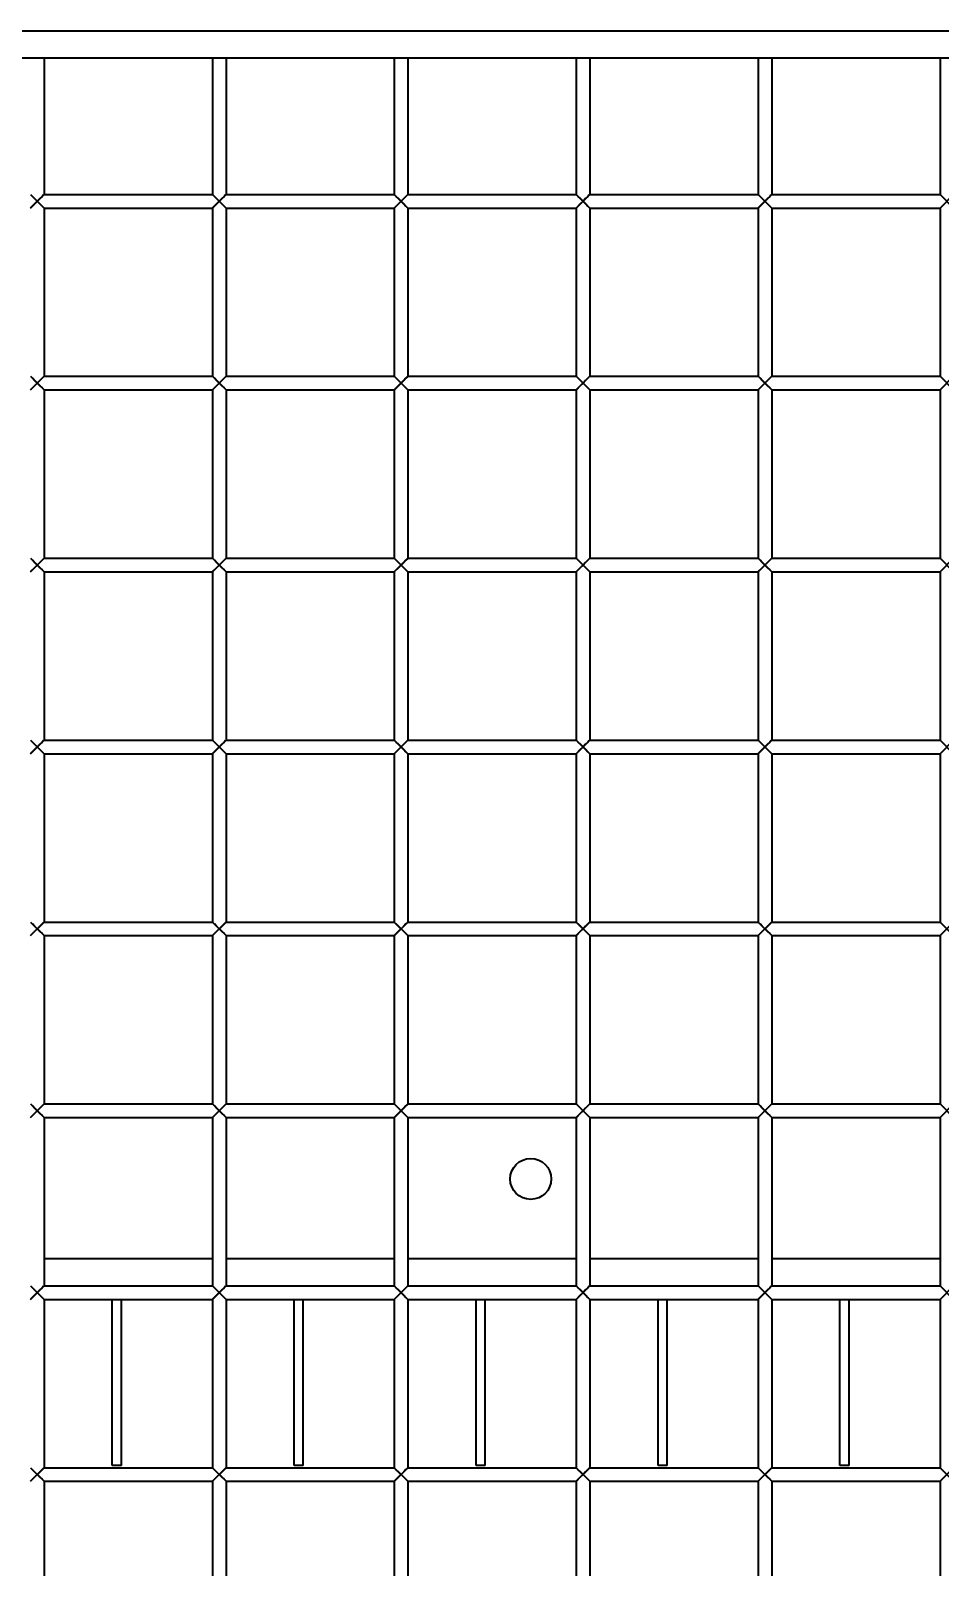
# Model space of a CAD drawing. Header units: millimetres. Extents: x 32496 to 166256, y 3504 to 23939.
# Drawn here: x 44728.7 to 44928.7, y 11705.2 to 12043.1 of the extents above; entities that cross this region are included whole.
import ezdxf

# ---------------------------------------------------------------- set-up
doc = ezdxf.new("R2010")
doc.units = ezdxf.units.MM
doc.layers.get('0').update_dxf_attribs({"lineweight": 35})

msp = doc.modelspace()

# ---------------------------------------------------------------- linework, layer by layer
at = {"linetype": 'Continuous'}
for p, q in [((44527.64, 12043.075), (45153.64, 12043.075)), ((45153.64, 12037.075), (44527.64, 12037.075)), ((44731.64, 12037.075), (44731.64, 12007.075)), ((44768.64, 12037.075), (44768.64, 12007.075)), ((44771.64, 12037.075), (44771.64, 12007.075)), ((44808.64, 12037.075), (44808.64, 12007.075)), ((44811.64, 12037.075), (44811.64, 12007.075)), ((44848.64, 12037.075), (44848.64, 12007.075)), ((44851.64, 12037.075), (44851.64, 12007.075)), ((44888.64, 12037.075), (44888.64, 12007.075)), ((44891.64, 12037.075), (44891.64, 12007.075)), ((44928.64, 12037.075), (44928.64, 12007.075)), ((44728.64, 12004.075), (44731.64, 12007.075)), ((44728.64, 12007.075), (44731.64, 12004.075)), ((44731.64, 12007.075), (44768.64, 12007.075)), ((44768.64, 12004.075), (44771.64, 12007.075)), ((44768.64, 12007.075), (44771.64, 12004.075)), ((44771.64, 12007.075), (44808.64, 12007.075)), ((44808.64, 12004.075), (44811.64, 12007.075)), ((44808.64, 12007.075), (44811.64, 12004.075)), ((44811.64, 12007.075), (44848.64, 12007.075)), ((44848.64, 12004.075), (44851.64, 12007.075)), ((44848.64, 12007.075), (44851.64, 12004.075)), ((44851.64, 12007.075), (44888.64, 12007.075)), ((44888.64, 12007.075), (44891.64, 12004.075)), ((44888.64, 12004.075), (44891.64, 12007.075)), ((44891.64, 12007.075), (44928.64, 12007.075)), ((44928.64, 12007.075), (44931.64, 12004.075)), ((44928.64, 12004.075), (44931.64, 12007.075)), ((44728.756, 12004.192), (44729.55, 12004.986)), ((44729.55, 12004.986), (44730.14, 12005.575)), ((44731.64, 12004.075), (44731.64, 11967.075)), ((44731.64, 12004.075), (44768.64, 12004.075)), ((44768.64, 12004.075), (44768.64, 11967.075)), ((44768.756, 12004.192), (44769.55, 12004.986)), ((44769.55, 12004.986), (44770.14, 12005.575)), ((44771.64, 12004.075), (44771.64, 11967.075)), ((44771.64, 12004.075), (44808.64, 12004.075)), ((44808.64, 12004.075), (44808.64, 11967.075)), ((44808.756, 12004.192), (44809.55, 12004.986)), ((44809.55, 12004.986), (44810.14, 12005.575)), ((44811.64, 12004.075), (44811.64, 11967.075)), ((44811.64, 12004.075), (44848.64, 12004.075)), ((44848.64, 12004.075), (44848.64, 11967.075)), ((44848.756, 12004.192), (44849.55, 12004.986)), ((44849.55, 12004.986), (44850.14, 12005.575)), ((44851.64, 12004.075), (44851.64, 11967.075)), ((44851.64, 12004.075), (44888.64, 12004.075)), ((44888.64, 12004.075), (44888.64, 11967.075)), ((44888.756, 12004.192), (44889.55, 12004.986)), ((44889.55, 12004.986), (44890.14, 12005.575)), ((44891.64, 12004.075), (44891.64, 11967.075)), ((44891.64, 12004.075), (44928.64, 12004.075)), ((44928.64, 12004.075), (44928.64, 11967.075)), ((44728.64, 11964.075), (44731.64, 11967.075)), ((44728.64, 11967.075), (44731.64, 11964.075)), ((44729.55, 11964.986), (44730.14, 11965.575)), ((44731.64, 11967.075), (44768.64, 11967.075)), ((44768.64, 11964.075), (44771.64, 11967.075)), ((44768.64, 11967.075), (44771.64, 11964.075)), ((44769.55, 11964.986), (44770.14, 11965.575)), ((44771.64, 11967.075), (44808.64, 11967.075)), ((44808.64, 11964.075), (44811.64, 11967.075)), ((44808.64, 11967.075), (44811.64, 11964.075)), ((44809.55, 11964.986), (44810.14, 11965.575)), ((44811.64, 11967.075), (44848.64, 11967.075)), ((44848.64, 11967.075), (44851.64, 11964.075)), ((44848.64, 11964.075), (44851.64, 11967.075)), ((44849.55, 11964.986), (44850.14, 11965.575)), ((44851.64, 11967.075), (44888.64, 11967.075)), ((44888.64, 11967.075), (44891.64, 11964.075)), ((44888.64, 11964.075), (44891.64, 11967.075)), ((44889.55, 11964.986), (44890.14, 11965.575)), ((44891.64, 11967.075), (44928.64, 11967.075)), ((44928.64, 11967.075), (44931.64, 11964.075)), ((44928.64, 11964.075), (44931.64, 11967.075)), ((44728.756, 11964.192), (44729.55, 11964.986)), ((44731.64, 11964.075), (44731.64, 11927.075)), ((44731.64, 11964.075), (44768.64, 11964.075)), ((44768.64, 11964.075), (44768.64, 11927.075)), ((44768.756, 11964.192), (44769.55, 11964.986)), ((44771.64, 11964.075), (44771.64, 11927.075)), ((44771.64, 11964.075), (44808.64, 11964.075)), ((44808.64, 11964.075), (44808.64, 11927.075)), ((44808.756, 11964.192), (44809.55, 11964.986)), ((44811.64, 11964.075), (44811.64, 11927.075)), ((44811.64, 11964.075), (44848.64, 11964.075)), ((44848.64, 11964.075), (44848.64, 11927.075)), ((44848.756, 11964.192), (44849.55, 11964.986)), ((44851.64, 11964.075), (44851.64, 11927.075)), ((44851.64, 11964.075), (44888.64, 11964.075)), ((44888.64, 11964.075), (44888.64, 11927.075)), ((44888.756, 11964.192), (44889.55, 11964.986)), ((44891.64, 11964.075), (44891.64, 11927.075)), ((44891.64, 11964.075), (44928.64, 11964.075)), ((44928.64, 11964.075), (44928.64, 11927.075)), ((44728.64, 11924.075), (44731.64, 11927.075)), ((44728.64, 11927.075), (44731.64, 11924.075)), ((44728.756, 11924.192), (44729.55, 11924.986)), ((44729.55, 11924.986), (44730.14, 11925.575)), ((44731.64, 11927.075), (44768.64, 11927.075)), ((44768.64, 11924.075), (44771.64, 11927.075)), ((44768.64, 11927.075), (44771.64, 11924.075)), ((44768.756, 11924.192), (44769.55, 11924.986)), ((44769.55, 11924.986), (44770.14, 11925.575)), ((44771.64, 11927.075), (44808.64, 11927.075)), ((44808.64, 11927.075), (44811.64, 11924.075)), ((44808.64, 11924.075), (44811.64, 11927.075)), ((44808.756, 11924.192), (44809.55, 11924.986)), ((44809.55, 11924.986), (44810.14, 11925.575)), ((44811.64, 11927.075), (44848.64, 11927.075)), ((44848.64, 11927.075), (44851.64, 11924.075)), ((44848.64, 11924.075), (44851.64, 11927.075)), ((44848.756, 11924.192), (44849.55, 11924.986)), ((44849.55, 11924.986), (44850.14, 11925.575)), ((44851.64, 11927.075), (44888.64, 11927.075)), ((44888.64, 11927.075), (44891.64, 11924.075)), ((44888.64, 11924.075), (44891.64, 11927.075)), ((44888.756, 11924.192), (44889.55, 11924.986)), ((44889.55, 11924.986), (44890.14, 11925.575)), ((44891.64, 11927.075), (44928.64, 11927.075)), ((44928.64, 11927.075), (44931.64, 11924.075)), ((44928.64, 11924.075), (44931.64, 11927.075)), ((44731.64, 11924.075), (44731.64, 11887.075)), ((44731.64, 11924.075), (44768.64, 11924.075)), ((44768.64, 11924.075), (44768.64, 11887.075)), ((44771.64, 11924.075), (44771.64, 11887.075)), ((44771.64, 11924.075), (44808.64, 11924.075)), ((44808.64, 11924.075), (44808.64, 11887.075)), ((44811.64, 11924.075), (44811.64, 11887.075)), ((44811.64, 11924.075), (44848.64, 11924.075)), ((44848.64, 11924.075), (44848.64, 11887.075)), ((44851.64, 11924.075), (44851.64, 11887.075)), ((44851.64, 11924.075), (44888.64, 11924.075)), ((44888.64, 11924.075), (44888.64, 11887.075)), ((44891.64, 11924.075), (44891.64, 11887.075)), ((44891.64, 11924.075), (44928.64, 11924.075)), ((44928.64, 11924.075), (44928.64, 11887.075)), ((44728.64, 11884.075), (44731.64, 11887.075)), ((44728.64, 11887.075), (44731.64, 11884.075)), ((44728.756, 11884.192), (44729.55, 11884.986)), ((44729.55, 11884.986), (44730.14, 11885.575)), ((44731.64, 11887.075), (44768.64, 11887.075)), ((44731.64, 11884.075), (44731.64, 11847.075)), ((44731.64, 11884.075), (44768.64, 11884.075)), ((44768.64, 11887.075), (44771.64, 11884.075)), ((44768.64, 11884.075), (44771.64, 11887.075)), ((44768.64, 11884.075), (44768.64, 11847.075)), ((44768.756, 11884.192), (44769.55, 11884.986)), ((44769.55, 11884.986), (44770.14, 11885.575)), ((44771.64, 11887.075), (44808.64, 11887.075)), ((44771.64, 11884.075), (44771.64, 11847.075)), ((44771.64, 11884.075), (44808.64, 11884.075)), ((44808.64, 11887.075), (44811.64, 11884.075)), ((44808.64, 11884.075), (44811.64, 11887.075)), ((44808.64, 11884.075), (44808.64, 11847.075)), ((44808.756, 11884.192), (44809.55, 11884.986)), ((44809.55, 11884.986), (44810.14, 11885.575)), ((44811.64, 11887.075), (44848.64, 11887.075)), ((44811.64, 11884.075), (44811.64, 11847.075)), ((44811.64, 11884.075), (44848.64, 11884.075)), ((44848.64, 11887.075), (44851.64, 11884.075)), ((44848.64, 11884.075), (44851.64, 11887.075)), ((44848.64, 11884.075), (44848.64, 11847.075)), ((44848.756, 11884.192), (44849.55, 11884.986)), ((44849.55, 11884.986), (44850.14, 11885.575)), ((44851.64, 11887.075), (44888.64, 11887.075)), ((44851.64, 11884.075), (44851.64, 11847.075)), ((44851.64, 11884.075), (44888.64, 11884.075)), ((44888.64, 11887.075), (44891.64, 11884.075)), ((44888.64, 11884.075), (44891.64, 11887.075)), ((44888.64, 11884.075), (44888.64, 11847.075)), ((44888.756, 11884.192), (44889.55, 11884.986)), ((44889.55, 11884.986), (44890.14, 11885.575)), ((44891.64, 11887.075), (44928.64, 11887.075)), ((44891.64, 11884.075), (44891.64, 11847.075)), ((44891.64, 11884.075), (44928.64, 11884.075)), ((44928.64, 11887.075), (44931.64, 11884.075)), ((44928.64, 11884.075), (44931.64, 11887.075)), ((44928.64, 11884.075), (44928.64, 11847.075)), ((44728.64, 11847.075), (44731.64, 11844.075)), ((44728.64, 11844.075), (44731.64, 11847.075)), ((44731.64, 11847.075), (44768.64, 11847.075)), ((44768.64, 11847.075), (44771.64, 11844.075)), ((44768.64, 11844.075), (44771.64, 11847.075)), ((44771.64, 11847.075), (44808.64, 11847.075)), ((44808.64, 11847.075), (44811.64, 11844.075)), ((44808.64, 11844.075), (44811.64, 11847.075)), ((44811.64, 11847.075), (44848.64, 11847.075)), ((44848.64, 11847.075), (44851.64, 11844.075)), ((44848.64, 11844.075), (44851.64, 11847.075)), ((44851.64, 11847.075), (44888.64, 11847.075)), ((44888.64, 11847.075), (44891.64, 11844.075)), ((44888.64, 11844.075), (44891.64, 11847.075)), ((44891.64, 11847.075), (44928.64, 11847.075)), ((44928.64, 11847.075), (44931.64, 11844.075)), ((44928.64, 11844.075), (44931.64, 11847.075)), ((44728.756, 11844.192), (44729.55, 11844.986)), ((44729.55, 11844.986), (44730.14, 11845.575)), ((44731.64, 11844.075), (44731.64, 11807.075)), ((44731.64, 11844.075), (44768.64, 11844.075)), ((44768.64, 11844.075), (44768.64, 11807.075)), ((44768.756, 11844.192), (44769.55, 11844.986)), ((44769.55, 11844.986), (44770.14, 11845.575)), ((44771.64, 11844.075), (44771.64, 11807.075)), ((44771.64, 11844.075), (44808.64, 11844.075)), ((44808.64, 11844.075), (44808.64, 11807.075)), ((44808.756, 11844.192), (44809.55, 11844.986)), ((44809.55, 11844.986), (44810.14, 11845.575)), ((44811.64, 11844.075), (44811.64, 11807.075)), ((44811.64, 11844.075), (44848.64, 11844.075)), ((44848.64, 11844.075), (44848.64, 11807.075)), ((44848.756, 11844.192), (44849.55, 11844.986)), ((44849.55, 11844.986), (44850.14, 11845.575)), ((44851.64, 11844.075), (44851.64, 11807.075)), ((44851.64, 11844.075), (44888.64, 11844.075)), ((44888.64, 11844.075), (44888.64, 11807.075)), ((44888.756, 11844.192), (44889.55, 11844.986)), ((44889.55, 11844.986), (44890.14, 11845.575)), ((44891.64, 11844.075), (44891.64, 11807.075)), ((44891.64, 11844.075), (44928.64, 11844.075)), ((44928.64, 11844.075), (44928.64, 11807.075)), ((44728.64, 11807.075), (44731.64, 11804.075)), ((44728.64, 11804.075), (44731.64, 11807.075)), ((44731.64, 11807.075), (44768.64, 11807.075)), ((44768.64, 11807.075), (44771.64, 11804.075)), ((44768.64, 11804.075), (44771.64, 11807.075)), ((44771.64, 11807.075), (44808.64, 11807.075)), ((44808.64, 11807.075), (44811.64, 11804.075)), ((44808.64, 11804.075), (44811.64, 11807.075)), ((44811.64, 11807.075), (44848.64, 11807.075)), ((44848.64, 11807.075), (44851.64, 11804.075)), ((44848.64, 11804.075), (44851.64, 11807.075)), ((44851.64, 11807.075), (44888.64, 11807.075)), ((44888.64, 11807.075), (44891.64, 11804.075)), ((44888.64, 11804.075), (44891.64, 11807.075)), ((44891.64, 11807.075), (44928.64, 11807.075)), ((44928.64, 11807.075), (44931.64, 11804.075)), ((44928.64, 11804.075), (44931.64, 11807.075)), ((44728.756, 11804.192), (44729.55, 11804.986)), ((44729.55, 11804.986), (44730.14, 11805.575)), ((44731.64, 11804.075), (44731.64, 11767.075)), ((44731.64, 11804.075), (44768.64, 11804.075)), ((44768.64, 11804.075), (44768.64, 11767.075)), ((44768.756, 11804.192), (44769.55, 11804.986)), ((44769.55, 11804.986), (44770.14, 11805.575)), ((44771.64, 11804.075), (44771.64, 11767.075)), ((44771.64, 11804.075), (44808.64, 11804.075)), ((44808.64, 11804.075), (44808.64, 11767.075)), ((44808.756, 11804.192), (44809.55, 11804.986)), ((44809.55, 11804.986), (44810.14, 11805.575)), ((44811.64, 11804.075), (44811.64, 11767.075)), ((44811.64, 11804.075), (44848.64, 11804.075)), ((44848.64, 11804.075), (44848.64, 11767.075)), ((44848.756, 11804.192), (44849.55, 11804.986)), ((44849.55, 11804.986), (44850.14, 11805.575)), ((44851.64, 11804.075), (44851.64, 11767.075)), ((44851.64, 11804.075), (44888.64, 11804.075)), ((44888.64, 11804.075), (44888.64, 11767.075)), ((44888.756, 11804.192), (44889.55, 11804.986)), ((44889.55, 11804.986), (44890.14, 11805.575)), ((44891.64, 11804.075), (44891.64, 11767.075)), ((44891.64, 11804.075), (44928.64, 11804.075)), ((44928.64, 11804.075), (44928.64, 11767.075)), ((44731.64, 11773.075), (44768.64, 11773.075)), ((44771.64, 11773.075), (44808.64, 11773.075)), ((44811.64, 11773.075), (44848.64, 11773.075)), ((44851.64, 11773.075), (44888.64, 11773.075)), ((44891.64, 11773.075), (44928.64, 11773.075)), ((44728.64, 11767.075), (44731.64, 11764.075)), ((44728.64, 11764.075), (44731.64, 11767.075)), ((44731.64, 11767.075), (44768.64, 11767.075)), ((44768.64, 11767.075), (44771.64, 11764.075)), ((44768.64, 11764.075), (44771.64, 11767.075)), ((44771.64, 11767.075), (44808.64, 11767.075)), ((44808.64, 11767.075), (44811.64, 11764.075)), ((44808.64, 11764.075), (44811.64, 11767.075)), ((44811.64, 11767.075), (44848.64, 11767.075)), ((44848.64, 11767.075), (44851.64, 11764.075)), ((44848.64, 11764.075), (44851.64, 11767.075)), ((44851.64, 11767.075), (44888.64, 11767.075)), ((44888.64, 11767.075), (44891.64, 11764.075)), ((44888.64, 11764.075), (44891.64, 11767.075)), ((44891.64, 11767.075), (44928.64, 11767.075)), ((44928.64, 11767.075), (44931.64, 11764.075)), ((44928.64, 11764.075), (44931.64, 11767.075)), ((44728.756, 11764.192), (44729.55, 11764.986)), ((44729.55, 11764.986), (44730.14, 11765.575)), ((44731.64, 11764.075), (44731.64, 11727.075)), ((44731.64, 11764.075), (44768.64, 11764.075)), ((44746.64, 11727.575), (44746.64, 11764.075)), ((44748.64, 11727.575), (44748.64, 11764.075)), ((44768.64, 11764.075), (44768.64, 11727.075)), ((44768.756, 11764.192), (44769.55, 11764.986)), ((44769.55, 11764.986), (44770.14, 11765.575)), ((44771.64, 11764.075), (44771.64, 11727.075)), ((44771.64, 11764.075), (44808.64, 11764.075)), ((44786.64, 11727.575), (44786.64, 11764.075)), ((44788.64, 11727.575), (44788.64, 11764.075)), ((44808.64, 11764.075), (44808.64, 11727.075)), ((44808.756, 11764.192), (44809.55, 11764.986)), ((44809.55, 11764.986), (44810.14, 11765.575)), ((44811.64, 11764.075), (44811.64, 11727.075)), ((44811.64, 11764.075), (44848.64, 11764.075)), ((44826.64, 11727.575), (44826.64, 11764.075)), ((44828.64, 11727.575), (44828.64, 11764.075)), ((44848.64, 11764.075), (44848.64, 11727.075)), ((44848.756, 11764.192), (44849.55, 11764.986)), ((44849.55, 11764.986), (44850.14, 11765.575)), ((44851.64, 11764.075), (44851.64, 11727.075)), ((44851.64, 11764.075), (44888.64, 11764.075)), ((44866.64, 11727.575), (44866.64, 11764.075)), ((44868.64, 11727.575), (44868.64, 11764.075)), ((44888.64, 11764.075), (44888.64, 11727.075)), ((44888.756, 11764.192), (44889.55, 11764.986)), ((44889.55, 11764.986), (44890.14, 11765.575)), ((44891.64, 11764.075), (44891.64, 11727.075)), ((44891.64, 11764.075), (44928.64, 11764.075)), ((44906.64, 11727.575), (44906.64, 11764.075)), ((44908.64, 11727.575), (44908.64, 11764.075)), ((44928.64, 11764.075), (44928.64, 11727.075)), ((44728.64, 11727.075), (44731.64, 11724.075)), ((44728.64, 11724.075), (44731.64, 11727.075)), ((44729.55, 11724.986), (44730.14, 11725.575)), ((44731.64, 11727.075), (44768.64, 11727.075)), ((44748.64, 11727.575), (44746.64, 11727.575)), ((44768.64, 11727.075), (44771.64, 11724.075)), ((44768.64, 11724.075), (44771.64, 11727.075)), ((44769.55, 11724.986), (44770.14, 11725.575)), ((44771.64, 11727.075), (44808.64, 11727.075)), ((44788.64, 11727.575), (44786.64, 11727.575)), ((44808.64, 11727.075), (44811.64, 11724.075)), ((44808.64, 11724.075), (44811.64, 11727.075)), ((44809.55, 11724.986), (44810.14, 11725.575)), ((44811.64, 11727.075), (44848.64, 11727.075)), ((44828.64, 11727.575), (44826.64, 11727.575)), ((44848.64, 11727.075), (44851.64, 11724.075)), ((44848.64, 11724.075), (44851.64, 11727.075)), ((44849.55, 11724.986), (44850.14, 11725.575)), ((44851.64, 11727.075), (44888.64, 11727.075)), ((44868.64, 11727.575), (44866.64, 11727.575)), ((44888.64, 11727.075), (44891.64, 11724.075)), ((44888.64, 11724.075), (44891.64, 11727.075)), ((44889.55, 11724.986), (44890.14, 11725.575)), ((44891.64, 11727.075), (44928.64, 11727.075)), ((44908.64, 11727.575), (44906.64, 11727.575)), ((44928.64, 11727.075), (44931.64, 11724.075)), ((44928.64, 11724.075), (44931.64, 11727.075)), ((44728.756, 11724.192), (44729.55, 11724.986)), ((44731.64, 11724.075), (44731.64, 11687.075)), ((44731.64, 11724.075), (44768.64, 11724.075)), ((44768.64, 11724.075), (44768.64, 11687.075)), ((44768.756, 11724.192), (44769.55, 11724.986)), ((44771.64, 11724.075), (44771.64, 11687.075)), ((44771.64, 11724.075), (44808.64, 11724.075)), ((44808.64, 11724.075), (44808.64, 11687.075)), ((44808.756, 11724.192), (44809.55, 11724.986)), ((44811.64, 11724.075), (44811.64, 11687.075)), ((44811.64, 11724.075), (44848.64, 11724.075)), ((44848.64, 11724.075), (44848.64, 11687.075)), ((44848.756, 11724.192), (44849.55, 11724.986)), ((44851.64, 11724.075), (44851.64, 11687.075)), ((44851.64, 11724.075), (44888.64, 11724.075)), ((44888.64, 11724.075), (44888.64, 11687.075)), ((44888.756, 11724.192), (44889.55, 11724.986)), ((44891.64, 11724.075), (44891.64, 11687.075)), ((44891.64, 11724.075), (44928.64, 11724.075)), ((44928.64, 11724.075), (44928.64, 11687.075))]:
    msp.add_line(p, q, dxfattribs=at)
for points in [[(44730.14, 12005.575), (44729.553, 12006.162), (44729.077, 12006.638)], [(44731.524, 12006.96), (44731.209, 12006.645), (44730.72, 12006.155), (44730.14, 12005.575)], [(44770.14, 12005.575), (44769.553, 12006.162), (44769.077, 12006.638)], [(44771.524, 12006.96), (44771.209, 12006.645), (44770.72, 12006.155), (44770.14, 12005.575)], [(44810.14, 12005.575), (44809.553, 12006.162), (44809.077, 12006.638)], [(44811.524, 12006.96), (44811.209, 12006.645), (44810.72, 12006.155), (44810.14, 12005.575)], [(44850.14, 12005.575), (44849.553, 12006.162), (44849.077, 12006.638)], [(44851.524, 12006.96), (44851.209, 12006.645), (44850.72, 12006.155), (44850.14, 12005.575)], [(44890.14, 12005.575), (44889.553, 12006.162), (44889.077, 12006.638)], [(44891.524, 12006.96), (44891.209, 12006.645), (44890.72, 12006.155), (44890.14, 12005.575)], [(44730.14, 12005.575), (44730.731, 12004.985), (44731.2, 12004.515), (44731.64, 12004.075)], [(44770.14, 12005.575), (44770.731, 12004.985), (44771.2, 12004.515), (44771.64, 12004.075)], [(44810.14, 12005.575), (44810.731, 12004.985), (44811.2, 12004.515), (44811.64, 12004.075)], [(44850.14, 12005.575), (44850.731, 12004.985), (44851.2, 12004.515), (44851.64, 12004.075)], [(44890.14, 12005.575), (44890.731, 12004.985), (44891.2, 12004.515), (44891.64, 12004.075)], [(44730.14, 11965.575), (44729.553, 11966.162), (44729.077, 11966.638)], [(44731.524, 11966.96), (44731.209, 11966.645), (44730.72, 11966.155), (44730.14, 11965.575)], [(44730.14, 11965.575), (44730.731, 11964.985), (44731.2, 11964.515), (44731.64, 11964.075)], [(44770.14, 11965.575), (44769.553, 11966.162), (44769.077, 11966.638)], [(44771.524, 11966.96), (44771.209, 11966.645), (44770.72, 11966.155), (44770.14, 11965.575)], [(44770.14, 11965.575), (44770.731, 11964.985), (44771.2, 11964.515), (44771.64, 11964.075)], [(44810.14, 11965.575), (44809.553, 11966.162), (44809.077, 11966.638)], [(44811.524, 11966.96), (44811.209, 11966.645), (44810.72, 11966.155), (44810.14, 11965.575)], [(44810.14, 11965.575), (44810.731, 11964.985), (44811.2, 11964.515), (44811.64, 11964.075)], [(44850.14, 11965.575), (44849.553, 11966.162), (44849.077, 11966.638)], [(44851.524, 11966.96), (44851.209, 11966.645), (44850.72, 11966.155), (44850.14, 11965.575)], [(44850.14, 11965.575), (44850.731, 11964.985), (44851.2, 11964.515), (44851.64, 11964.075)], [(44890.14, 11965.575), (44889.553, 11966.162), (44889.077, 11966.638)], [(44891.524, 11966.96), (44891.209, 11966.645), (44890.72, 11966.155), (44890.14, 11965.575)], [(44890.14, 11965.575), (44890.731, 11964.985), (44891.2, 11964.515), (44891.64, 11964.075)], [(44730.14, 11925.575), (44729.553, 11926.162), (44729.077, 11926.638)], [(44731.524, 11926.96), (44731.209, 11926.645), (44730.72, 11926.155), (44730.14, 11925.575)], [(44730.14, 11925.575), (44730.731, 11924.985), (44731.2, 11924.515), (44731.64, 11924.075)], [(44770.14, 11925.575), (44769.553, 11926.162), (44769.077, 11926.638)], [(44771.524, 11926.96), (44771.209, 11926.645), (44770.72, 11926.155), (44770.14, 11925.575)], [(44770.14, 11925.575), (44770.731, 11924.985), (44771.2, 11924.515), (44771.64, 11924.075)], [(44810.14, 11925.575), (44809.553, 11926.162), (44809.077, 11926.638)], [(44811.524, 11926.96), (44811.209, 11926.645), (44810.72, 11926.155), (44810.14, 11925.575)], [(44810.14, 11925.575), (44810.731, 11924.985), (44811.2, 11924.515), (44811.64, 11924.075)], [(44850.14, 11925.575), (44849.553, 11926.162), (44849.077, 11926.638)], [(44851.524, 11926.96), (44851.209, 11926.645), (44850.72, 11926.155), (44850.14, 11925.575)], [(44850.14, 11925.575), (44850.731, 11924.985), (44851.2, 11924.515), (44851.64, 11924.075)], [(44890.14, 11925.575), (44889.553, 11926.162), (44889.077, 11926.638)], [(44891.524, 11926.96), (44891.209, 11926.645), (44890.72, 11926.155), (44890.14, 11925.575)], [(44890.14, 11925.575), (44890.731, 11924.985), (44891.2, 11924.515), (44891.64, 11924.075)], [(44730.14, 11885.575), (44729.553, 11886.162), (44729.077, 11886.638)], [(44731.524, 11886.96), (44731.209, 11886.645), (44730.72, 11886.155), (44730.14, 11885.575)], [(44730.14, 11885.575), (44730.731, 11884.985), (44731.2, 11884.515), (44731.64, 11884.075)], [(44770.14, 11885.575), (44769.553, 11886.162), (44769.077, 11886.638)], [(44771.524, 11886.96), (44771.209, 11886.645), (44770.72, 11886.155), (44770.14, 11885.575)], [(44770.14, 11885.575), (44770.731, 11884.985), (44771.2, 11884.515), (44771.64, 11884.075)], [(44810.14, 11885.575), (44809.553, 11886.162), (44809.077, 11886.638)], [(44811.524, 11886.96), (44811.209, 11886.645), (44810.72, 11886.155), (44810.14, 11885.575)], [(44810.14, 11885.575), (44810.731, 11884.985), (44811.2, 11884.515), (44811.64, 11884.075)], [(44850.14, 11885.575), (44849.553, 11886.162), (44849.077, 11886.638)], [(44851.524, 11886.96), (44851.209, 11886.645), (44850.72, 11886.155), (44850.14, 11885.575)], [(44850.14, 11885.575), (44850.731, 11884.985), (44851.2, 11884.515), (44851.64, 11884.075)], [(44890.14, 11885.575), (44889.553, 11886.162), (44889.077, 11886.638)], [(44891.524, 11886.96), (44891.209, 11886.645), (44890.72, 11886.155), (44890.14, 11885.575)], [(44890.14, 11885.575), (44890.731, 11884.985), (44891.2, 11884.515), (44891.64, 11884.075)], [(44731.524, 11846.96), (44731.209, 11846.645), (44730.72, 11846.155), (44730.14, 11845.575)], [(44771.524, 11846.96), (44771.209, 11846.645), (44770.72, 11846.155), (44770.14, 11845.575)], [(44811.524, 11846.96), (44811.209, 11846.645), (44810.72, 11846.155), (44810.14, 11845.575)], [(44851.524, 11846.96), (44851.209, 11846.645), (44850.72, 11846.155), (44850.14, 11845.575)], [(44891.524, 11846.96), (44891.209, 11846.645), (44890.72, 11846.155), (44890.14, 11845.575)], [(44730.14, 11845.575), (44729.553, 11846.162), (44729.077, 11846.638)], [(44730.14, 11845.575), (44730.731, 11844.985), (44731.2, 11844.515), (44731.64, 11844.075)], [(44770.14, 11845.575), (44769.553, 11846.162), (44769.077, 11846.638)], [(44770.14, 11845.575), (44770.731, 11844.985), (44771.2, 11844.515), (44771.64, 11844.075)], [(44810.14, 11845.575), (44809.553, 11846.162), (44809.077, 11846.638)], [(44810.14, 11845.575), (44810.731, 11844.985), (44811.2, 11844.515), (44811.64, 11844.075)], [(44850.14, 11845.575), (44849.553, 11846.162), (44849.077, 11846.638)], [(44850.14, 11845.575), (44850.731, 11844.985), (44851.2, 11844.515), (44851.64, 11844.075)], [(44890.14, 11845.575), (44889.553, 11846.162), (44889.077, 11846.638)], [(44890.14, 11845.575), (44890.731, 11844.985), (44891.2, 11844.515), (44891.64, 11844.075)], [(44730.14, 11805.575), (44729.553, 11806.162), (44729.077, 11806.638)], [(44731.524, 11806.96), (44731.209, 11806.645), (44730.72, 11806.155), (44730.14, 11805.575)], [(44770.14, 11805.575), (44769.553, 11806.162), (44769.077, 11806.638)], [(44771.524, 11806.96), (44771.209, 11806.645), (44770.72, 11806.155), (44770.14, 11805.575)], [(44810.14, 11805.575), (44809.553, 11806.162), (44809.077, 11806.638)], [(44811.524, 11806.96), (44811.209, 11806.645), (44810.72, 11806.155), (44810.14, 11805.575)], [(44850.14, 11805.575), (44849.553, 11806.162), (44849.077, 11806.638)], [(44851.524, 11806.96), (44851.209, 11806.645), (44850.72, 11806.155), (44850.14, 11805.575)], [(44890.14, 11805.575), (44889.553, 11806.162), (44889.077, 11806.638)], [(44891.524, 11806.96), (44891.209, 11806.645), (44890.72, 11806.155), (44890.14, 11805.575)], [(44730.14, 11805.575), (44730.731, 11804.985), (44731.2, 11804.515), (44731.64, 11804.075)], [(44770.14, 11805.575), (44770.731, 11804.985), (44771.2, 11804.515), (44771.64, 11804.075)], [(44810.14, 11805.575), (44810.731, 11804.985), (44811.2, 11804.515), (44811.64, 11804.075)], [(44850.14, 11805.575), (44850.731, 11804.985), (44851.2, 11804.515), (44851.64, 11804.075)], [(44890.14, 11805.575), (44890.731, 11804.985), (44891.2, 11804.515), (44891.64, 11804.075)], [(44730.14, 11765.575), (44729.553, 11766.162), (44729.077, 11766.638)], [(44731.524, 11766.96), (44731.209, 11766.645), (44730.72, 11766.155), (44730.14, 11765.575)], [(44770.14, 11765.575), (44769.553, 11766.162), (44769.077, 11766.638)], [(44771.524, 11766.96), (44771.209, 11766.645), (44770.72, 11766.155), (44770.14, 11765.575)], [(44810.14, 11765.575), (44809.553, 11766.162), (44809.077, 11766.638)], [(44811.524, 11766.96), (44811.209, 11766.645), (44810.72, 11766.155), (44810.14, 11765.575)], [(44850.14, 11765.575), (44849.553, 11766.162), (44849.077, 11766.638)], [(44851.524, 11766.96), (44851.209, 11766.645), (44850.72, 11766.155), (44850.14, 11765.575)], [(44890.14, 11765.575), (44889.553, 11766.162), (44889.077, 11766.638)], [(44891.524, 11766.96), (44891.209, 11766.645), (44890.72, 11766.155), (44890.14, 11765.575)], [(44730.14, 11765.575), (44730.731, 11764.985), (44731.2, 11764.515), (44731.64, 11764.075)], [(44770.14, 11765.575), (44770.731, 11764.985), (44771.2, 11764.515), (44771.64, 11764.075)], [(44810.14, 11765.575), (44810.731, 11764.985), (44811.2, 11764.515), (44811.64, 11764.075)], [(44850.14, 11765.575), (44850.731, 11764.985), (44851.2, 11764.515), (44851.64, 11764.075)], [(44890.14, 11765.575), (44890.731, 11764.985), (44891.2, 11764.515), (44891.64, 11764.075)], [(44730.14, 11725.575), (44729.553, 11726.162), (44729.077, 11726.638)], [(44731.524, 11726.96), (44731.209, 11726.645), (44730.72, 11726.155), (44730.14, 11725.575)], [(44730.14, 11725.575), (44730.731, 11724.985), (44731.2, 11724.515), (44731.64, 11724.075)], [(44770.14, 11725.575), (44769.553, 11726.162), (44769.077, 11726.638)], [(44771.524, 11726.96), (44771.209, 11726.645), (44770.72, 11726.155), (44770.14, 11725.575)], [(44770.14, 11725.575), (44770.731, 11724.985), (44771.2, 11724.515), (44771.64, 11724.075)], [(44810.14, 11725.575), (44809.553, 11726.162), (44809.077, 11726.638)], [(44811.524, 11726.96), (44811.209, 11726.645), (44810.72, 11726.155), (44810.14, 11725.575)], [(44810.14, 11725.575), (44810.731, 11724.985), (44811.2, 11724.515), (44811.64, 11724.075)], [(44850.14, 11725.575), (44849.553, 11726.162), (44849.077, 11726.638)], [(44851.524, 11726.96), (44851.209, 11726.645), (44850.72, 11726.155), (44850.14, 11725.575)], [(44850.14, 11725.575), (44850.731, 11724.985), (44851.2, 11724.515), (44851.64, 11724.075)], [(44890.14, 11725.575), (44889.553, 11726.162), (44889.077, 11726.638)], [(44891.524, 11726.96), (44891.209, 11726.645), (44890.72, 11726.155), (44890.14, 11725.575)], [(44890.14, 11725.575), (44890.731, 11724.985), (44891.2, 11724.515), (44891.64, 11724.075)]]:
    msp.add_lwpolyline(points, dxfattribs=at)
msp.add_circle((44838.64, 11790.575), 4.5, dxfattribs=at)

doc.saveas('drawing.dxf')
